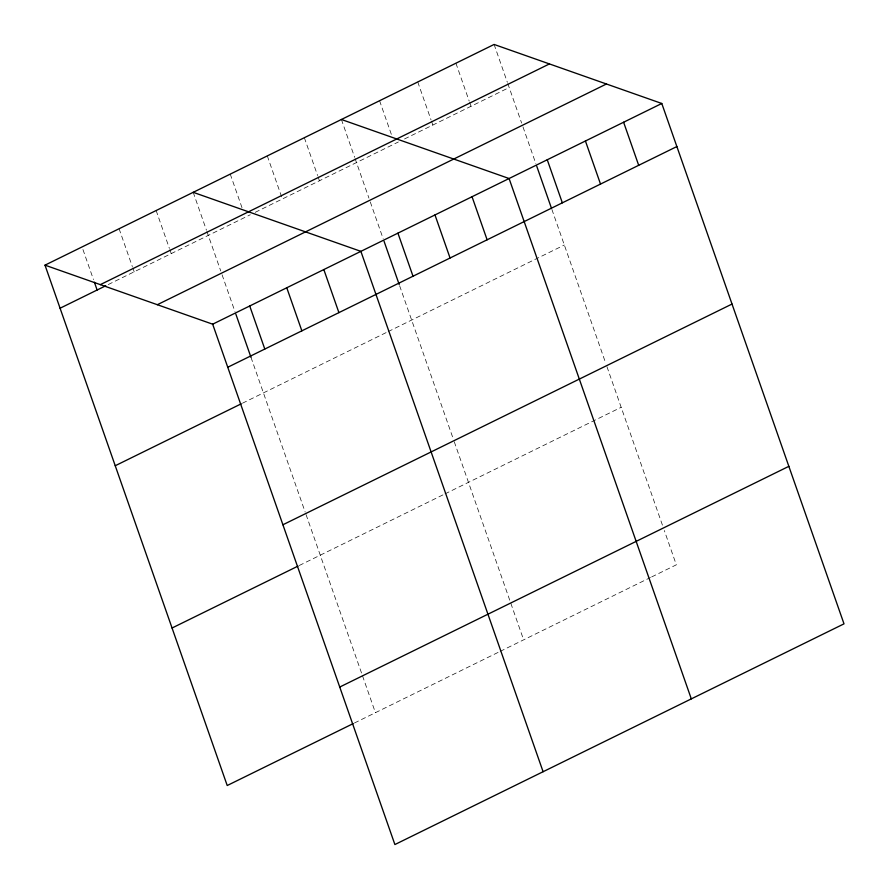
<?xml version="1.0" encoding="UTF-8"?>
<svg xmlns="http://www.w3.org/2000/svg" width="889" height="889" viewBox="0 0 889 889"><rect width="100%" height="100%" fill="white"/><g stroke="black" fill="none" stroke-linecap="round" stroke-linejoin="round"><path stroke-width="0.67" stroke-dasharray="4.45 3.33" d="M108.236 284.558L250.276 214.76M255.21 212.327L398.35 141.984M404.517 138.962L509.186 87.522M242.441 403.217L386.948 332.208M388.182 331.597L564.337 245.02M299.271 565.493L443.778 494.484M445.011 493.873L621.167 407.306M354.433 723.001L498.929 651.993M500.163 651.381L650.47 577.517M651.704 576.917L676.329 564.815L664.316 530.511M494.106 44.45L507.352 82.299M507.808 83.599L521.643 123.082M522.976 126.894L535.878 163.732M551.891 209.46L605.587 362.812M606.965 366.735L662.538 525.432M455.924 63.208L469.181 101.057M469.636 102.368L471.014 106.28M417.752 81.966L431.009 119.815M431.465 121.126L432.832 125.038M379.581 100.735L391.916 135.973M341.409 119.493L354.655 157.342M355.111 158.642L368.946 198.125M370.28 201.936L383.17 238.774M399.639 285.769L453.346 439.155M454.268 441.777L523.632 639.858M304.349 137.695L317.606 175.544M318.062 176.855L319.429 180.767M267.3 155.908L282.38 198.98M230.251 174.122L242.13 208.048M193.202 192.324L206.448 230.173M206.904 231.473L220.739 270.956M222.072 274.768L234.974 311.606M250.987 357.334L305.138 511.997M306.06 514.609L361.634 673.306M362.523 675.851L375.425 712.689M156.142 210.537L169.399 248.387M169.855 249.687L171.233 253.598M119.093 228.74L132.35 266.589M132.805 267.9L134.172 271.812M82.955 249.565L93.467 279.579"/><path stroke-width="1.33" d="M44.995 265.155L494.106 44.45L661.783 103.48L844.005 623.845L394.894 844.55L212.671 324.185L44.995 265.155L227.217 785.52L353.189 723.613M100.324 284.636L549.435 63.93M60.074 308.227L105.769 285.769M157.331 304.705L606.442 83.999M212.671 324.185L661.783 103.48M227.751 367.257L676.862 146.552M115.226 465.736L241.208 403.828M282.913 524.766L732.025 304.049M172.055 628.012L298.037 566.104M339.742 687.041L788.854 466.336M341.409 119.493L509.086 178.522L691.309 698.876M193.202 192.324L360.878 251.354L543.101 771.719M623.611 122.238L638.691 165.31M585.429 140.995L600.519 184.067M547.257 159.764L562.337 202.825M536.767 166.276L551.447 208.193M472.037 196.725L487.116 239.797M434.977 214.938L450.067 258.01M397.928 233.151L413.007 276.212M384.07 241.308L399.194 284.502M323.829 269.567L338.909 312.628M286.769 287.769L301.86 330.841M249.72 305.983L264.8 349.044M235.863 314.15L250.987 357.334M94.378 282.191L97.123 290.025"/></g></svg>
